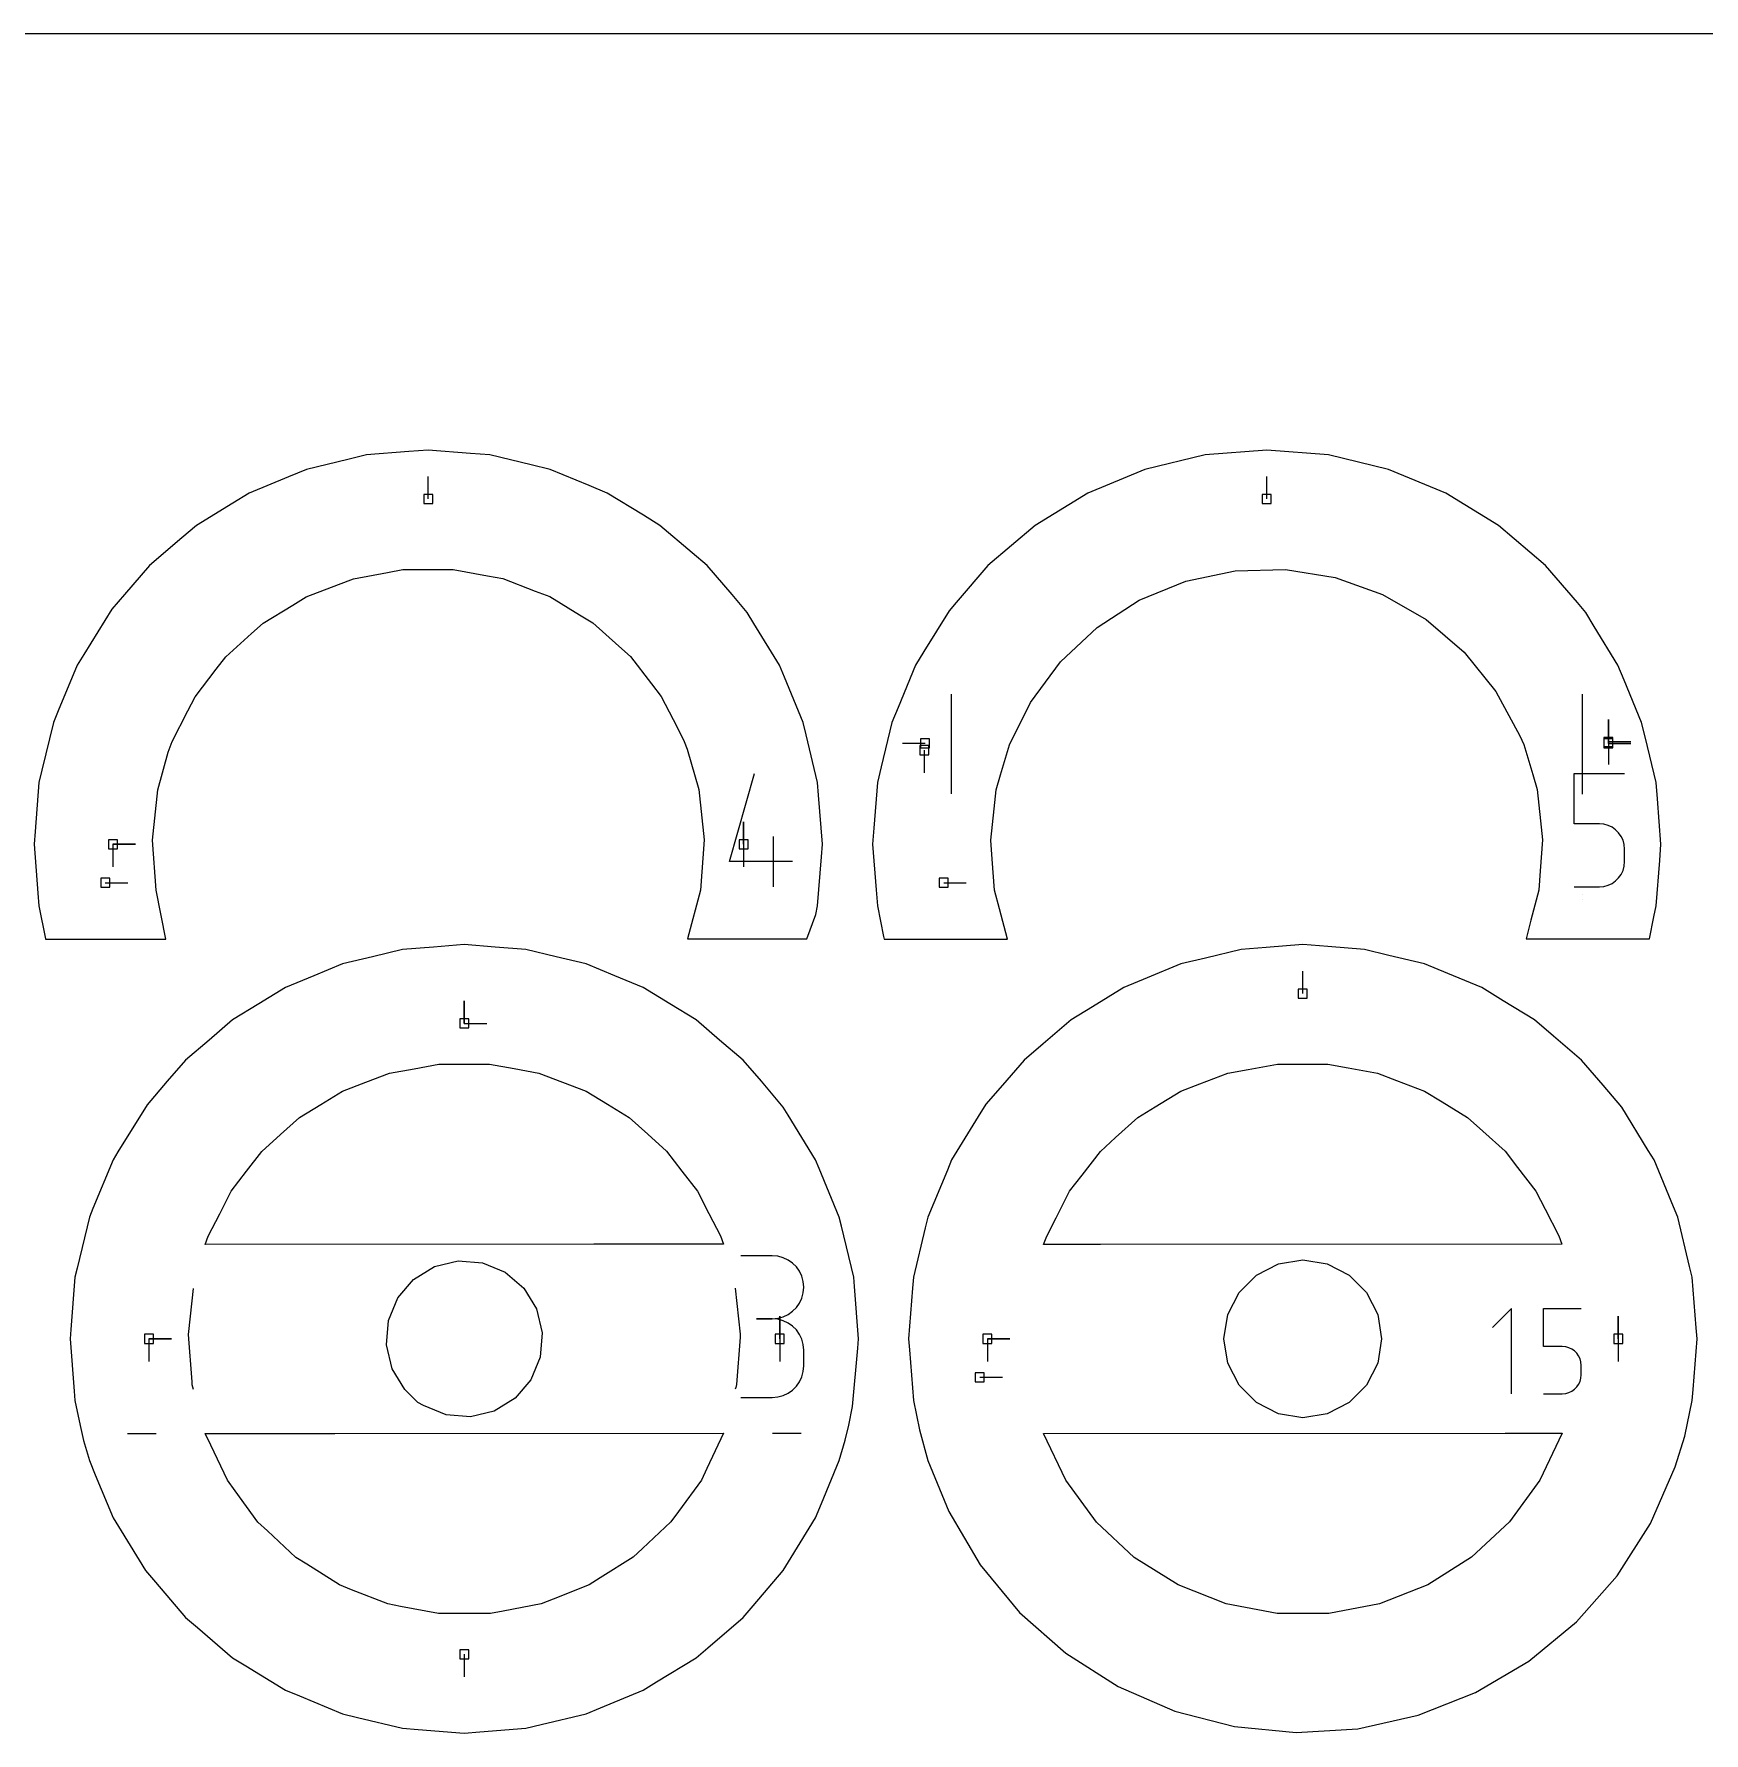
# Model space of a CAD drawing. Extents: x 0 to 800, y 0 to 1000.
# Drawn here: x 111.8 to 217.7, y 892.2 to 1000 of the extents above; entities that cross this region are included whole.
import ezdxf

# ---------------------------------------------------------------- set-up
doc = ezdxf.new("R2010")
doc.units = 0
doc.header["$MEASUREMENT"] = 0
for name, color, linetype in [('annotation', 7, 'Continuous'), ('boundary', 7, 'Continuous'), ('frame', 7, 'Continuous'), ('hole', 7, 'Continuous')]:
    doc.layers.add(name, color=color, linetype=linetype)

msp = doc.modelspace()

# ---------------------------------------------------------------- linework, layer by layer
at = {"layer": 'annotation', "color": 1}
for p, q in [((136.82205, 970.507884), (136.82205, 971.936634)), ((189.997051, 970.507884), (189.997051, 971.936634)), ((169.997056, 951.805924), (169.997053, 958.134902)), ((209.997034, 958.134936), (209.997035, 951.795944)), ((211.663926, 955.102419), (211.663926, 956.531169)), ((211.663926, 955.102419), (211.663926, 956.531169)), ((211.663926, 956.531169), (211.663926, 955.102419)), ((211.663926, 955.102419), (211.663926, 956.531169)), ((211.663926, 956.531169), (211.663926, 955.102419)), ((211.663926, 955.007169), (211.663926, 956.435919)), ((211.663926, 955.007169), (211.663926, 956.435919)), ((211.663926, 956.435919), (211.663926, 955.007169)), ((168.330176, 955.007169), (166.901426, 955.007169)), ((211.663926, 955.102419), (213.092676, 955.102419)), ((211.663926, 955.102419), (213.092676, 955.102419)), ((213.092676, 955.102419), (211.663926, 955.102419)), ((211.663926, 955.102419), (211.663926, 953.673669)), ((211.663926, 955.007169), (213.092676, 955.007169)), ((168.277551, 954.578544), (168.277551, 953.149794)), ((155.917911, 947.508637), (157.514659, 953.108545)), ((209.493001, 949.901953), (209.493001, 953.108545)), ((209.493001, 953.108545), (212.691013, 953.108545)), ((156.822051, 948.609157), (156.822051, 950.037907)), ((156.822051, 948.609157), (156.822051, 950.037907)), ((156.822051, 950.037907), (156.822051, 948.609157)), ((211.092007, 949.901953), (209.493001, 949.901953)), ((211.379116, 949.876288), (211.092007, 949.901953)), ((211.649471, 949.802271), (211.379116, 949.876288)), ((211.898526, 949.684363), (211.649471, 949.802271)), ((212.121736, 949.52703), (211.898526, 949.684363)), ((212.314554, 949.334735), (212.121736, 949.52703)), ((212.472437, 949.111941), (212.314554, 949.334735)), ((116.82205, 948.609157), (118.2508, 948.609157)), ((116.82205, 948.609157), (118.2508, 948.609157)), ((118.2508, 948.609157), (116.82205, 948.609157)), ((116.82205, 948.609157), (116.82205, 947.180407)), ((156.822051, 948.609157), (156.82205, 947.180407)), ((158.717639, 945.907825), (158.717639, 949.105837)), ((212.590838, 948.863112), (212.472437, 949.111941)), ((212.665212, 948.592712), (212.590838, 948.863112)), ((212.691013, 948.305205), (212.665212, 948.592712)), ((212.691013, 947.508637), (212.691013, 948.305205)), ((212.691013, 948.305205), (212.691013, 948.305205)), ((159.916103, 947.508637), (155.917911, 947.508637)), ((212.590786, 946.950216), (212.665197, 947.22099)), ((212.665197, 947.22099), (212.691013, 947.508637)), ((116.33779, 946.172413), (117.76654, 946.172413)), ((169.512791, 946.172413), (170.941541, 946.172413)), ((211.649289, 946.00802), (211.898325, 946.126468)), ((211.898325, 946.126468), (212.12155, 946.284442)), ((212.12155, 946.284442), (212.314406, 946.477412)), ((212.314406, 946.477412), (212.472337, 946.700847)), ((212.472337, 946.700847), (212.590786, 946.950216)), ((209.493001, 945.907825), (211.092007, 945.907825)), ((209.997035, 945.419647), (209.997035, 945.419646)), ((209.997035, 945.125817), (209.997035, 945.125817)), ((211.092007, 945.907825), (211.378998, 945.933628)), ((211.092007, 945.907825), (211.092007, 945.907825)), ((211.378998, 945.933628), (211.649289, 946.00802)), ((192.284086, 939.142674), (192.284086, 940.571424)), ((139.109086, 937.243946), (139.109086, 938.672696)), ((139.109086, 937.243946), (139.109086, 938.672696)), ((139.109086, 938.672696), (139.109086, 937.243946)), ((139.109086, 937.243946), (140.537836, 937.243946)), ((158.64116, 922.515282), (156.642403, 922.515282)), ((159.000642, 922.483015), (158.64116, 922.515282)), ((159.338901, 922.390029), (159.000642, 922.483015)), ((159.650313, 922.242041), (159.338901, 922.390029)), ((159.92925, 922.04477), (159.650313, 922.242041)), ((160.170088, 921.803937), (159.92925, 922.04477)), ((160.367199, 921.525258), (160.170088, 921.803937)), ((160.514959, 921.214455), (160.367199, 921.525258)), ((121.631585, 917.703756), (121.924511, 920.434935)), ((156.290306, 920.452959), (156.60677, 917.531364)), ((160.60774, 920.877245), (160.514959, 921.214455)), ((160.639918, 920.519347), (160.60774, 920.877245)), ((160.60774, 920.159769), (160.639918, 920.519347)), ((160.639918, 920.519347), (160.639918, 920.519347)), ((159.92925, 918.988774), (160.170088, 919.23008)), ((160.170088, 919.23008), (160.367199, 919.509463)), ((160.367199, 919.509463), (160.514959, 919.82125)), ((160.514959, 919.82125), (160.60774, 920.159769)), ((205.517262, 919.162888), (204.316652, 917.96194)), ((205.517262, 913.762348), (205.517262, 919.162888)), ((207.542295, 916.757944), (207.542295, 919.162888)), ((207.542295, 919.162888), (209.940804, 919.162888)), ((158.64116, 918.517767), (157.64037, 918.517767)), ((157.64037, 918.517767), (158.64116, 918.517767)), ((158.64116, 918.517767), (159.000642, 918.550041)), ((159.000642, 918.4855), (158.64116, 918.517767)), ((158.64116, 918.517767), (158.64116, 918.517767)), ((159.000642, 918.550041), (159.338901, 918.643082)), ((159.338901, 918.392514), (159.000642, 918.4855)), ((159.109086, 917.243946), (159.109086, 918.672696)), ((159.109086, 917.243946), (159.109086, 918.672696)), ((159.109086, 918.672696), (159.109086, 917.243946)), ((159.338901, 918.643082), (159.650313, 918.791217)), ((159.650313, 918.244526), (159.338901, 918.392514)), ((159.650313, 918.791217), (159.92925, 918.988774)), ((159.92925, 918.047255), (159.650313, 918.244526)), ((212.284086, 917.243946), (212.284086, 918.672696)), ((212.284086, 917.243946), (212.284086, 918.672696)), ((212.284086, 918.672696), (212.284086, 917.243946)), ((119.109086, 917.243946), (120.537836, 917.243946)), ((119.109086, 917.243946), (120.537836, 917.243946)), ((120.537836, 917.243946), (119.109086, 917.243946)), ((119.109086, 917.243946), (119.109086, 915.815196)), ((121.611165, 917.513053), (121.631585, 917.703756)), ((121.839567, 914.516685), (121.611165, 917.513053)), ((156.592347, 917.340139), (156.367048, 914.343602)), ((156.60677, 917.531364), (156.592347, 917.340139)), ((159.109086, 917.243946), (159.109086, 915.815196)), ((160.170088, 917.806422), (159.92925, 918.047255)), ((160.367199, 917.527743), (160.170088, 917.806422)), ((160.514959, 917.21694), (160.367199, 917.527743)), ((160.60774, 916.87973), (160.514959, 917.21694)), ((172.284086, 917.243946), (173.712836, 917.243946)), ((172.284086, 917.243946), (173.712836, 917.243946)), ((173.712836, 917.243946), (172.284086, 917.243946)), ((172.284086, 917.243946), (172.284086, 915.815196)), ((212.284086, 917.243946), (212.284086, 915.815196)), ((160.639918, 916.521832), (160.60774, 916.87973)), ((160.639918, 915.521042), (160.639918, 916.521832)), ((160.639918, 916.521832), (160.639918, 916.521832)), ((208.741549, 916.757944), (207.542295, 916.757944)), ((208.956881, 916.738696), (208.741549, 916.757944)), ((209.159647, 916.683183), (208.956881, 916.738696)), ((209.346439, 916.594752), (209.159647, 916.683183)), ((209.513846, 916.476752), (209.346439, 916.594752)), ((209.65846, 916.332531), (209.513846, 916.476752)), ((209.776872, 916.165435), (209.65846, 916.332531)), ((209.865672, 915.978814), (209.776872, 916.165435)), ((209.921453, 915.776014), (209.865672, 915.978814)), ((160.514959, 914.825706), (160.60774, 915.162995)), ((160.60774, 915.162995), (160.639918, 915.521042)), ((209.921442, 914.747222), (209.940804, 914.962957)), ((209.940804, 915.560383), (209.921453, 915.776014)), ((209.940804, 914.962957), (209.940804, 915.560383)), ((209.940804, 915.560383), (209.940804, 915.560383)), ((121.854131, 914.32548), (121.839567, 914.516685)), ((121.931119, 914.034938), (121.854131, 914.32548)), ((156.318093, 914.158143), (156.290343, 914.052958)), ((156.367048, 914.343602), (156.318093, 914.158143)), ((159.338901, 913.650295), (159.650313, 913.798222)), ((159.650313, 913.798222), (159.92925, 913.995432)), ((159.92925, 913.995432), (160.170088, 914.236219)), ((160.170088, 914.236219), (160.367199, 914.514879)), ((160.367199, 914.514879), (160.514959, 914.825706)), ((171.799826, 914.807202), (173.228576, 914.807202)), ((208.741549, 913.762348), (208.956792, 913.781701)), ((208.956792, 913.781701), (209.159511, 913.837494)), ((209.159511, 913.837494), (209.346288, 913.92633)), ((209.346288, 913.92633), (209.513706, 914.044811)), ((209.513706, 914.044811), (209.658348, 914.189538)), ((209.658348, 914.189538), (209.776796, 914.357115)), ((209.776796, 914.357115), (209.865633, 914.544142)), ((209.865633, 914.544142), (209.921442, 914.747222)), ((156.642403, 913.525107), (158.64116, 913.525107)), ((158.64116, 913.525107), (159.000642, 913.557354)), ((158.64116, 913.525107), (158.64116, 913.525107)), ((159.000642, 913.557354), (159.338901, 913.650295)), ((207.542295, 913.762348), (208.741549, 913.762348)), ((208.741549, 913.762348), (208.741549, 913.762348)), ((117.754701, 911.232776), (119.572496, 911.233733)), ((158.651953, 911.2542), (160.469323, 911.255158)), ((139.109086, 897.243946), (139.109086, 895.815196))]:
    msp.add_line(p, q, dxfattribs=at)
at = {"layer": 'boundary', "color": 5}
for p, q in [((132.911189, 973.301368), (131.715959, 973.014418)), ((135.596647, 973.512716), (132.911189, 973.301368)), ((136.82205, 973.609157), (135.596647, 973.512716)), ((139.507509, 973.397808), (136.82205, 973.609157)), ((140.732912, 973.301368), (139.507509, 973.397808)), ((143.352245, 972.672521), (140.732912, 973.301368)), ((186.086189, 973.301368), (182.271627, 972.385572)), ((189.997051, 973.609157), (186.086189, 973.301368)), ((193.907912, 973.301368), (189.997051, 973.609157)), ((197.722475, 972.385572), (193.907912, 973.301368)), ((129.096626, 972.385572), (127.961, 971.91518)), ((131.715959, 973.014418), (129.096626, 972.385572)), ((144.547474, 972.385572), (143.352245, 972.672521)), ((147.036187, 971.354713), (144.547474, 972.385572)), ((182.271627, 972.385572), (178.647288, 970.884322)), ((201.346814, 970.884322), (197.722475, 972.385572)), ((125.472287, 970.884322), (124.424229, 970.24207)), ((127.961, 971.91518), (125.472287, 970.884322)), ((148.171813, 970.884322), (147.036187, 971.354713)), ((150.468622, 969.476835), (148.171813, 970.884322)), ((178.647288, 970.884322), (175.30242, 968.834583)), ((204.691681, 968.834583), (201.346814, 970.884322)), ((124.424229, 970.24207), (122.12742, 968.834583)), ((122.12742, 968.834583), (121.192734, 968.036287)), ((151.516681, 968.834583), (150.468622, 969.476835)), ((153.565035, 967.085125), (151.516681, 968.834583)), ((175.30242, 968.834583), (172.319381, 966.286828)), ((207.674721, 966.286828), (204.691681, 968.834583)), ((121.192734, 968.036287), (119.144381, 966.286828)), ((154.49972, 966.286828), (153.565035, 967.085125)), ((119.144381, 966.286828), (117.549714, 964.448161)), ((132.071365, 965.451988), (134.229662, 965.852438)), ((134.229662, 965.852438), (135.214515, 966.035167)), ((135.214515, 966.035167), (137.409646, 966.036318)), ((137.409646, 966.036318), (138.411308, 966.036843)), ((138.411308, 966.036843), (140.570023, 965.63866)), ((140.570023, 965.63866), (141.555068, 965.456964)), ((156.094387, 964.448161), (154.49972, 966.286828)), ((172.319381, 966.286828), (170.291213, 963.948329)), ((184.868314, 965.306927), (187.991383, 965.961298)), ((187.991383, 965.961298), (191.181381, 966.036631)), ((191.181381, 966.036631), (194.331859, 965.530415)), ((194.331859, 965.530415), (197.337684, 964.459538)), ((209.702889, 963.948329), (207.674721, 966.286828)), ((117.549714, 964.448161), (116.751418, 963.513475)), ((129.086745, 964.306771), (131.136184, 965.093153)), ((131.136184, 965.093153), (132.071365, 965.451988)), ((141.555068, 965.456964), (143.605331, 964.672729)), ((143.605331, 964.672729), (144.540888, 964.314874)), ((157.047475, 963.303787), (156.094387, 964.448161)), ((181.916389, 964.095359), (184.868314, 965.306927)), ((197.337684, 964.459538), (200.098555, 962.859739)), ((116.751418, 963.513475), (114.969133, 960.647961)), ((126.360249, 962.637728), (128.232443, 963.783804)), ((128.232443, 963.783804), (129.086745, 964.306771)), ((144.540888, 964.314874), (146.414283, 963.17076)), ((169.855999, 963.418083), (168.258919, 960.835274)), ((170.291213, 963.948329), (169.855999, 963.418083)), ((179.234114, 962.367018), (181.916389, 964.095359)), ((210.222476, 963.303787), (209.702889, 963.948329)), ((125.615335, 961.968078), (126.360249, 962.637728)), ((146.414283, 963.17076), (147.269133, 962.648689)), ((147.269133, 962.648689), (148.903143, 961.182876)), ((157.469721, 962.614744), (157.047475, 963.303787)), ((159.097214, 959.958918), (157.469721, 962.614744)), ((176.910997, 960.179577), (179.234114, 962.367018)), ((200.098555, 962.859739), (202.52234, 960.784403)), ((210.759507, 962.427432), (210.222476, 963.303787)), ((212.272214, 959.958918), (210.759507, 962.427432)), ((123.982863, 960.500549), (125.615335, 961.968078)), ((114.969133, 960.647961), (114.546887, 959.958918)), ((123.372193, 959.706567), (123.982863, 960.500549)), ((148.903143, 961.182876), (149.64876, 960.51401)), ((149.64876, 960.51401), (150.988861, 958.77541)), ((168.258919, 960.835274), (167.721887, 959.958918)), ((175.024556, 957.60604), (176.910997, 960.179577)), ((202.52234, 960.784403), (204.528161, 958.30278)), ((114.546887, 959.958918), (113.354896, 957.081196)), ((122.033915, 957.966565), (123.372193, 959.706567)), ((159.406471, 959.212305), (159.097214, 959.958918)), ((160.598462, 956.334583), (159.406471, 959.212305)), ((167.721887, 959.958918), (166.613966, 957.284159)), ((212.665541, 959.009342), (212.272214, 959.958918)), ((121.577867, 957.074741), (122.033915, 957.966565)), ((150.988861, 958.77541), (151.600363, 957.982068)), ((151.600363, 957.982068), (152.601837, 956.028697)), ((204.528161, 958.30278), (206.049082, 955.497683)), ((213.773463, 956.334583), (212.665541, 959.009342)), ((113.354896, 957.081196), (113.045639, 956.334583)), ((120.578444, 955.120321), (121.577867, 957.074741)), ((166.613966, 957.284159), (166.220639, 956.334583)), ((173.677892, 954.922802), (175.024556, 957.60604)), ((113.045639, 956.334583), (112.318495, 953.30582)), ((152.601837, 956.028697), (153.05882, 955.137353)), ((160.787116, 955.548783), (160.598462, 956.334583)), ((166.220639, 956.334583), (165.54478, 953.519436)), ((214.013402, 955.335168), (213.773463, 956.334583)), ((120.336748, 954.447912), (120.578444, 955.120321)), ((153.05882, 955.137353), (153.246223, 954.648953)), ((161.51426, 952.52002), (160.787116, 955.548783)), ((173.111569, 953.02342), (173.677892, 954.922802)), ((206.049082, 955.497683), (206.309579, 954.939914)), ((206.309579, 954.939914), (206.877893, 953.041129)), ((214.68926, 952.52002), (214.013402, 955.335168)), ((119.665019, 952.0568), (120.336748, 954.447912)), ((153.246223, 954.648953), (153.975456, 952.074794)), ((112.318495, 953.30582), (112.129841, 952.52002)), ((165.54478, 953.519436), (165.304841, 952.52002)), ((172.840019, 952.0568), (173.111569, 953.02342)), ((206.877893, 953.041129), (207.150457, 952.074794)), ((112.129841, 952.52002), (111.885455, 949.414795)), ((119.324121, 948.878239), (119.665019, 952.0568)), ((153.975456, 952.074794), (154.319688, 948.896591)), ((161.577665, 951.714382), (161.51426, 952.52002)), ((161.822051, 948.609157), (161.577665, 951.714382)), ((165.304841, 952.52002), (165.077692, 949.633803)), ((172.710478, 950.848946), (172.840019, 952.0568)), ((207.150457, 952.074794), (207.36388, 950.104309)), ((214.769901, 951.495374), (214.68926, 952.52002)), ((214.997051, 948.609157), (214.769901, 951.495374)), ((172.499121, 948.878239), (172.710478, 950.848946)), ((111.885455, 949.414795), (111.82205, 948.609157)), ((165.077692, 949.633803), (164.997051, 948.609157)), ((207.36388, 950.104309), (207.494688, 948.896591)), ((111.82205, 948.609157), (112.066436, 945.503931)), ((119.567123, 945.690693), (119.324121, 948.878239)), ((154.319688, 948.896591), (154.08003, 945.708795)), ((161.758646, 947.803519), (161.822051, 948.609157)), ((164.997051, 948.609157), (165.2242, 945.72294)), ((172.591462, 947.666971), (172.499121, 948.878239)), ((207.494688, 948.896591), (207.3461, 946.920158)), ((214.91641, 947.584511), (214.997051, 948.609157)), ((161.51426, 944.698293), (161.758646, 947.803519)), ((172.742123, 945.690693), (172.591462, 947.666971)), ((214.68926, 944.698293), (214.91641, 947.584511)), ((207.3461, 946.920158), (207.25503, 945.708795)), ((112.066436, 945.503931), (112.129841, 944.698293)), ((120.172085, 942.600425), (119.567123, 945.690693)), ((154.08003, 945.708795), (153.264477, 942.617781)), ((165.2242, 945.72294), (165.304841, 944.698293)), ((173.053265, 944.516433), (172.742123, 945.690693)), ((207.25503, 945.708795), (206.749388, 943.792367)), ((112.129841, 944.698293), (112.552684, 942.612195)), ((160.838169, 942.621748), (161.406176, 944.163617)), ((161.406176, 944.163617), (161.51426, 944.698293)), ((165.304841, 944.698293), (165.697862, 942.759325)), ((173.560916, 942.600538), (173.053265, 944.516433)), ((214.269515, 942.621882), (214.551794, 944.018269)), ((214.551794, 944.018269), (214.68926, 944.698293)), ((206.749388, 943.792367), (206.439478, 942.617781)), ((112.552684, 942.612195), (112.555879, 942.596431)), ((112.555879, 942.596431), (120.172085, 942.600425)), ((135.198224, 941.936157), (133.290943, 941.478259)), ((137.153655, 942.090052), (135.198224, 941.936157)), ((139.109086, 942.243946), (137.153655, 942.090052)), ((141.064517, 942.090052), (139.109086, 942.243946)), ((143.019948, 941.936157), (141.064517, 942.090052)), ((144.927229, 941.478259), (143.019948, 941.936157)), ((153.264477, 942.617781), (160.838169, 942.621748)), ((165.697862, 942.759325), (165.73088, 942.596431)), ((165.73088, 942.596431), (168.375905, 942.597817)), ((168.375905, 942.597817), (171.351321, 942.599377)), ((171.351321, 942.599377), (173.560916, 942.600538)), ((188.373225, 941.936157), (186.109917, 941.392785)), ((189.963642, 942.061325), (188.373225, 941.936157)), ((192.284086, 942.243946), (189.963642, 942.061325)), ((193.874503, 942.118779), (192.284086, 942.243946)), ((196.194948, 941.936157), (193.874503, 942.118779)), ((197.746203, 941.563733), (196.194948, 941.936157)), ((206.439478, 942.617781), (208.645172, 942.618938)), ((208.645172, 942.618938), (211.620588, 942.620496)), ((211.620588, 942.620496), (213.73973, 942.621605)), ((213.73973, 942.621605), (214.269515, 942.621882)), ((131.383662, 941.020361), (129.571492, 940.269736)), ((133.290943, 941.478259), (131.383662, 941.020361)), ((146.83451, 941.020361), (144.927229, 941.478259)), ((148.646679, 940.269736), (146.83451, 941.020361)), ((184.558662, 941.020361), (182.408221, 940.129619)), ((186.109917, 941.392785), (184.558662, 941.020361)), ((200.00951, 941.020361), (197.746203, 941.563733)), ((201.483408, 940.409853), (200.00951, 941.020361)), ((129.571492, 940.269736), (127.759323, 939.519111)), ((150.458849, 939.519111), (148.646679, 940.269736)), ((182.408221, 940.129619), (180.934323, 939.519111)), ((203.633849, 939.519111), (201.483408, 940.409853)), ((127.759323, 939.519111), (126.086889, 938.494242)), ((152.131283, 938.494242), (150.458849, 939.519111)), ((180.934323, 939.519111), (178.949702, 938.302933)), ((204.994095, 938.685551), (203.633849, 939.519111)), ((206.978717, 937.469373), (204.994095, 938.685551)), ((126.086889, 938.494242), (124.414455, 937.469373)), ((153.803717, 937.469373), (152.131283, 938.494242)), ((178.949702, 938.302933), (177.589456, 937.469373)), ((124.414455, 937.469373), (122.922936, 936.195495)), ((155.295236, 936.195495), (153.803717, 937.469373)), ((177.589456, 937.469373), (175.819519, 935.957704)), ((208.191819, 936.433286), (206.978717, 937.469373)), ((209.961756, 934.921617), (208.191819, 936.433286)), ((122.922936, 936.195495), (121.431416, 934.921617)), ((156.786756, 934.921617), (155.295236, 936.195495)), ((175.819519, 935.957704), (174.606416, 934.921617)), ((121.431416, 934.921617), (120.270251, 933.582782)), ((157.947921, 933.582782), (156.786756, 934.921617)), ((174.606416, 934.921617), (173.228501, 933.332866)), ((211.339672, 933.332866), (209.961756, 934.921617)), ((120.270251, 933.582782), (118.996374, 932.091262)), ((159.334511, 931.938577), (157.947921, 933.582782)), ((173.228501, 933.332866), (172.192414, 932.119763)), ((212.509511, 931.938577), (211.339672, 933.332866)), ((118.996374, 932.091262), (117.141383, 929.095438)), ((172.192414, 932.119763), (171.693808, 931.34319)), ((159.641972, 931.436846), (159.334511, 931.938577)), ((161.384249, 928.593708), (159.641972, 931.436846)), ((171.693808, 931.34319), (170.008923, 928.593708)), ((214.194396, 929.189094), (212.509511, 931.938577)), ((117.141383, 929.095438), (116.833922, 928.593708)), ((214.55925, 928.593708), (214.194396, 929.189094)), ((116.833922, 928.593708), (115.557861, 925.513023)), ((161.609437, 928.050057), (161.384249, 928.593708)), ((162.885498, 924.969372), (161.609437, 928.050057)), ((169.741701, 927.948576), (168.507674, 924.969372)), ((170.008923, 928.593708), (169.741701, 927.948576)), ((215.793276, 925.614504), (214.55925, 928.593708)), ((115.332674, 924.969372), (114.554246, 921.726994)), ((115.557861, 925.513023), (115.332674, 924.969372)), ((163.022867, 924.397188), (162.885498, 924.969372)), ((168.507674, 924.969372), (168.344663, 924.29038)), ((216.060498, 924.969372), (215.793276, 925.614504)), ((216.813284, 921.833802), (216.060498, 924.969372)), ((163.801295, 921.15481), (163.022867, 924.397188)), ((168.344663, 924.29038), (167.591877, 921.15481)), ((114.554246, 921.726994), (114.416876, 921.15481)), ((216.976296, 921.15481), (216.813284, 921.833802)), ((114.416876, 921.15481), (114.155254, 917.830576)), ((163.847464, 920.56818), (163.801295, 921.15481)), ((164.109086, 917.243946), (163.847464, 920.56818)), ((167.53709, 920.458676), (167.284086, 917.243946)), ((167.591877, 921.15481), (167.53709, 920.458676)), ((217.2293, 917.94008), (216.976296, 921.15481)), ((114.155254, 917.830576), (114.109086, 917.243946)), ((114.109086, 917.243946), (114.370708, 913.919712)), ((164.062917, 916.657317), (164.109086, 917.243946)), ((167.284086, 917.243946), (167.338873, 916.547812)), ((217.031083, 914.029216), (217.284086, 917.243946)), ((217.284086, 917.243946), (217.2293, 917.94008)), ((163.722593, 912.943756), (164.062917, 916.657317)), ((167.338873, 916.547812), (167.591877, 913.333083)), ((114.370708, 913.919712), (114.416876, 913.333083)), ((216.976296, 913.333083), (217.031083, 914.029216)), ((114.416876, 913.333083), (114.736405, 911.756686)), ((163.486487, 911.775775), (163.722593, 912.943756)), ((167.591877, 913.333083), (167.971051, 911.462425)), ((216.501985, 911.065475), (216.976296, 913.333083)), ((114.736405, 911.756686), (114.965355, 910.803046)), ((163.257537, 910.822134), (163.486487, 911.775775)), ((114.965355, 910.803046), (115.332674, 909.518522)), ((162.885498, 909.518522), (163.257537, 910.822134)), ((167.971051, 911.462425), (168.507675, 909.518522)), ((215.895361, 909.119845), (216.501985, 911.065475)), ((115.332674, 909.518522), (115.707987, 908.612437)), ((161.759562, 906.80027), (162.885498, 909.518522)), ((168.507675, 909.518522), (169.843785, 906.292862)), ((115.707987, 908.612437), (116.833922, 905.894185)), ((214.333779, 905.526249), (215.895361, 909.119845)), ((161.384249, 905.894185), (161.759562, 906.80027)), ((169.843785, 906.292862), (171.83319, 902.917251)), ((116.833922, 905.894185), (117.346358, 905.057967)), ((159.846946, 903.385534), (161.384249, 905.894185)), ((212.229258, 902.221181), (214.333779, 905.526249)), ((117.346358, 905.057967), (118.883661, 902.549316)), ((159.334511, 902.549316), (159.846946, 903.385534)), ((118.883661, 902.549316), (119.5206, 901.803555)), ((157.423695, 900.312036), (159.334511, 902.549316)), ((171.83319, 902.917251), (174.326164, 899.894409)), ((209.633622, 899.286022), (212.229258, 902.221181)), ((119.5206, 901.803555), (121.431416, 899.566275)), ((156.786756, 899.566275), (157.423695, 900.312036)), ((174.326164, 899.894409), (177.261322, 897.298775)), ((121.431416, 899.566275), (122.177177, 898.929336)), ((122.177177, 898.929336), (124.414455, 897.018523)), ((154.549477, 897.655461), (156.786756, 899.566275)), ((206.610782, 896.793052), (209.633622, 899.286022)), ((153.803717, 897.018523), (154.549477, 897.655461)), ((124.414455, 897.018523), (125.250673, 896.506088)), ((151.295066, 895.481219), (153.803717, 897.018523)), ((177.261322, 897.298775), (180.566388, 895.194255)), ((203.235172, 894.803647), (206.610782, 896.793052)), ((125.250673, 896.506088), (127.759323, 894.968784)), ((150.458849, 894.968784), (151.295066, 895.481219)), ((127.759323, 894.968784), (128.665408, 894.593471)), ((128.665408, 894.593471), (131.383662, 893.467534)), ((147.740595, 893.842847), (150.458849, 894.968784)), ((180.566388, 895.194255), (184.159985, 893.632672)), ((199.589909, 893.366797), (203.235172, 894.803647)), ((131.383662, 893.467534), (132.337303, 893.238585)), ((143.973589, 892.780687), (146.83451, 893.467534)), ((146.83451, 893.467534), (147.740595, 893.842847)), ((184.159985, 893.632672), (187.953623, 892.652476)), ((195.764753, 892.517881), (199.589909, 893.366797)), ((132.337303, 893.238585), (135.198224, 892.551738)), ((135.198224, 892.551738), (136.175941, 892.47479)), ((136.175941, 892.47479), (139.109086, 892.243946)), ((139.109086, 892.243946), (140.086802, 892.320894)), ((140.086802, 892.320894), (143.019948, 892.551738)), ((143.019948, 892.551738), (143.973589, 892.780687)), ((187.953623, 892.652476), (191.853892, 892.277803)), ((191.853892, 892.277803), (195.764753, 892.517881))]:
    msp.add_line(p, q, dxfattribs=at)
at = {"layer": 'frame', "color": 5}
msp.add_line((800, 1000), (0, 1000), dxfattribs=at)
at = {"layer": 'hole', "color": 5}
for p, q in [((137.1078, 970.793634), (136.5363, 970.793634)), ((136.5363, 970.793634), (136.5363, 970.222134)), ((136.5363, 970.222134), (137.1078, 970.222134)), ((137.1078, 970.222134), (137.1078, 970.793634)), ((190.282801, 970.793634), (189.711301, 970.793634)), ((189.711301, 970.793634), (189.711301, 970.222134)), ((189.711301, 970.222134), (190.282801, 970.222134)), ((190.282801, 970.222134), (190.282801, 970.793634)), ((168.563301, 954.864294), (167.991801, 954.864294)), ((167.991801, 954.864294), (167.991801, 954.292794)), ((168.615926, 955.292919), (168.044426, 955.292919)), ((168.044426, 955.292919), (168.044426, 954.721419)), ((168.044426, 954.721419), (168.615926, 954.721419)), ((168.563301, 954.292794), (168.563301, 954.864294)), ((168.615926, 954.721419), (168.615926, 955.292919)), ((211.949676, 955.388169), (211.378176, 955.388169)), ((211.378176, 955.388169), (211.378176, 954.816669)), ((211.949676, 955.292919), (211.378176, 955.292919)), ((211.378176, 955.292919), (211.378176, 954.721419)), ((211.378176, 954.816669), (211.949676, 954.816669)), ((211.378176, 954.721419), (211.949676, 954.721419)), ((211.949676, 954.816669), (211.949676, 955.388169)), ((211.949676, 954.721419), (211.949676, 955.292919)), ((167.991801, 954.292794), (168.563301, 954.292794)), ((117.1078, 948.894907), (116.5363, 948.894907)), ((116.5363, 948.894907), (116.5363, 948.323407)), ((116.5363, 948.323407), (117.1078, 948.323407)), ((117.1078, 948.323407), (117.1078, 948.894907)), ((157.107801, 948.894907), (156.536301, 948.894907)), ((156.536301, 948.894907), (156.536301, 948.323407)), ((156.536301, 948.323407), (157.107801, 948.323407)), ((157.107801, 948.323407), (157.107801, 948.894907)), ((116.62354, 946.458163), (116.05204, 946.458163)), ((116.05204, 946.458163), (116.05204, 945.886663)), ((116.62354, 945.886663), (116.62354, 946.458163)), ((169.798541, 946.458163), (169.227041, 946.458163)), ((169.227041, 946.458163), (169.227041, 945.886663)), ((169.798541, 945.886663), (169.798541, 946.458163)), ((116.05204, 945.886663), (116.62354, 945.886663)), ((169.227041, 945.886663), (169.798541, 945.886663)), ((192.569836, 939.428424), (191.998336, 939.428424)), ((191.998336, 939.428424), (191.998336, 938.856924)), ((191.998336, 938.856924), (192.569836, 938.856924)), ((192.569836, 938.856924), (192.569836, 939.428424)), ((139.394836, 937.529696), (138.823336, 937.529696)), ((138.823336, 937.529696), (138.823336, 936.958196)), ((139.394836, 936.958196), (139.394836, 937.529696)), ((138.823336, 936.958196), (139.394836, 936.958196)), ((134.358401, 934.086777), (135.929976, 934.378367)), ((135.929976, 934.378367), (137.501551, 934.669957)), ((137.501551, 934.669957), (139.099947, 934.670795)), ((139.099947, 934.670795), (140.698344, 934.671633)), ((140.698344, 934.671633), (142.270224, 934.381693)), ((142.270224, 934.381693), (143.842104, 934.091753)), ((187.533401, 934.086777), (188.811615, 934.323937)), ((188.811615, 934.323937), (190.676551, 934.669957)), ((190.676551, 934.669957), (191.97658, 934.670638)), ((191.97658, 934.670638), (193.873344, 934.671633)), ((193.873344, 934.671633), (195.151806, 934.435815)), ((195.151806, 934.435815), (197.017104, 934.091753)), ((131.37378, 932.94156), (132.866091, 933.514169)), ((132.866091, 933.514169), (134.358401, 934.086777)), ((143.842104, 934.091753), (145.335013, 933.520708)), ((145.335013, 933.520708), (146.827923, 932.949663)), ((184.548781, 932.94156), (185.762526, 933.407282)), ((185.762526, 933.407282), (187.533401, 934.086777)), ((197.017104, 934.091753), (198.231337, 933.627303)), ((198.231337, 933.627303), (200.002924, 932.949663)), ((128.647284, 931.272517), (130.010532, 932.107039)), ((130.010532, 932.107039), (131.37378, 932.94156)), ((146.827923, 932.949663), (148.192046, 932.116571)), ((148.192046, 932.116571), (149.556168, 931.283478)), ((182.93106, 931.951261), (184.548781, 932.94156)), ((200.002924, 932.949663), (201.11241, 932.272081)), ((201.11241, 932.272081), (202.731168, 931.283478)), ((127.458592, 930.203928), (128.647284, 931.272517)), ((149.556168, 931.283478), (150.745982, 930.216139)), ((180.411702, 930.004457), (181.822285, 931.272517)), ((181.822285, 931.272517), (182.93106, 931.951261)), ((202.731168, 931.283478), (203.698883, 930.415376)), ((126.269899, 929.135338), (127.458592, 930.203928)), ((150.745982, 930.216139), (151.935795, 929.1488)), ((179.444899, 929.135338), (180.411702, 930.004457)), ((203.698883, 930.415376), (205.110795, 929.148799)), ((125.295424, 927.868346), (126.269899, 929.135338)), ((151.935795, 929.1488), (152.911597, 927.882828)), ((178.288523, 927.631841), (179.444899, 929.135338)), ((205.110795, 929.148799), (205.904448, 928.119143)), ((124.32095, 926.601354), (125.295424, 927.868346)), ((152.911597, 927.882828), (153.887399, 926.616857)), ((205.904448, 928.119143), (207.062399, 926.616857)), ((177.495951, 926.601354), (178.288523, 927.631841)), ((123.593215, 925.178232), (124.32095, 926.601354)), ((153.887399, 926.616857), (154.616627, 925.194499)), ((176.632371, 924.912582), (177.495951, 926.601354)), ((207.062399, 926.616857), (207.655505, 925.460006)), ((122.86548, 923.75511), (123.593215, 925.178232)), ((154.616627, 925.194499), (155.345855, 923.772142)), ((176.04048, 923.75511), (176.632371, 924.912582)), ((207.655505, 925.460006), (208.520856, 923.772142)), ((122.666659, 923.235325), (122.86548, 923.75511)), ((155.345855, 923.772142), (155.545221, 923.252568)), ((175.841659, 923.235325), (176.04048, 923.75511)), ((208.520856, 923.772142), (208.720221, 923.252568)), ((147.325574, 923.248257), (122.666659, 923.235325)), ((155.545221, 923.252568), (147.325574, 923.248257)), ((179.4583, 923.237221), (175.841659, 923.235325)), ((208.720221, 923.252568), (179.4583, 923.237221)), ((135.89362, 921.012494), (137.21554, 921.821682)), ((137.21554, 921.821682), (138.722814, 922.182768)), ((138.722814, 922.182768), (140.267899, 922.060411)), ((140.267899, 922.060411), (141.699552, 921.466583)), ((141.699552, 921.466583), (142.877631, 920.459415)), ((189.34516, 921.289033), (190.739001, 921.999231)), ((190.739001, 921.999231), (192.284086, 922.243948)), ((192.284086, 922.243948), (193.829171, 921.999231)), ((193.829171, 921.999231), (195.223013, 921.289033)), ((134.886451, 919.834414), (135.89362, 921.012494)), ((142.877631, 920.459415), (143.686819, 919.137494)), ((188.239001, 920.182875), (189.34516, 921.289033)), ((195.223013, 921.289033), (196.329171, 920.182875)), ((134.292624, 918.402761), (134.886451, 919.834414)), ((187.528804, 918.789033), (188.239001, 920.182875)), ((196.329171, 920.182875), (197.039369, 918.789033)), ((134.170265, 916.857675), (134.292624, 918.402761)), ((143.686819, 919.137494), (144.047906, 917.630218)), ((187.284086, 917.243946), (187.528804, 918.789033)), ((197.039369, 918.789033), (197.284086, 917.243946)), ((119.394836, 917.529696), (118.823336, 917.529696)), ((118.823336, 917.529696), (118.823336, 916.958196)), ((119.394836, 916.958196), (119.394836, 917.529696)), ((144.047906, 917.630218), (143.925548, 916.085134)), ((159.394836, 917.529696), (158.823336, 917.529696)), ((158.823336, 917.529696), (158.823336, 916.958196)), ((159.394836, 916.958196), (159.394836, 917.529696)), ((172.569836, 917.529696), (171.998336, 917.529696)), ((171.998336, 917.529696), (171.998336, 916.958196)), ((172.569836, 916.958196), (172.569836, 917.529696)), ((187.528804, 915.698863), (187.284086, 917.243946)), ((197.284086, 917.243946), (197.039369, 915.698863)), ((212.569836, 917.529696), (211.998336, 917.529696)), ((211.998336, 917.529696), (211.998336, 916.958196)), ((212.569836, 916.958196), (212.569836, 917.529696)), ((118.823336, 916.958196), (119.394836, 916.958196)), ((134.531353, 915.350402), (134.170265, 916.857675)), ((143.925548, 916.085134), (143.33172, 914.653481)), ((158.823336, 916.958196), (159.394836, 916.958196)), ((171.998336, 916.958196), (172.569836, 916.958196)), ((211.998336, 916.958196), (212.569836, 916.958196)), ((135.340541, 914.028479), (134.531353, 915.350402)), ((172.085576, 915.092952), (171.514076, 915.092952)), ((171.514076, 915.092952), (171.514076, 914.521452)), ((172.085576, 914.521452), (172.085576, 915.092952)), ((188.239001, 914.30502), (187.528804, 915.698863)), ((197.039369, 915.698863), (196.329171, 914.30502)), ((136.17016, 913.198859), (135.340541, 914.028479)), ((143.33172, 914.653481), (142.324552, 913.475399)), ((171.514076, 914.521452), (172.085576, 914.521452)), ((189.34516, 913.198859), (188.239001, 914.30502)), ((196.329171, 914.30502), (195.223012, 913.198859)), ((136.51862, 913.02131), (136.17016, 913.198859)), ((137.950273, 912.427484), (136.51862, 913.02131)), ((142.324552, 913.475399), (141.002631, 912.666213)), ((190.739001, 912.488664), (189.34516, 913.198859)), ((195.223012, 913.198859), (193.829171, 912.488664)), ((139.495357, 912.305125), (137.950273, 912.427484)), ((141.002631, 912.666213), (139.495357, 912.305125)), ((192.284086, 912.243945), (190.739001, 912.488664)), ((193.829171, 912.488664), (192.284086, 912.243945)), ((122.672951, 911.235327), (130.892598, 911.239638)), ((123.025697, 910.494509), (122.672951, 911.235327)), ((130.892598, 911.239638), (155.551513, 911.252571)), ((155.551513, 911.252571), (154.495608, 909.029006)), ((175.847951, 911.235327), (205.109873, 911.250674)), ((177.258934, 908.272059), (175.847951, 911.235327)), ((205.109873, 911.250674), (208.726513, 911.252571)), ((208.726513, 911.252571), (207.31864, 908.287817)), ((124.083934, 908.272059), (123.025697, 910.494509)), ((154.495608, 909.029006), (154.143639, 908.287817)), ((124.568801, 907.610134), (124.083934, 908.272059)), ((126.023401, 905.62436), (124.568801, 907.610134)), ((154.143639, 908.287817), (152.691125, 906.30052)), ((179.198401, 905.62436), (177.258934, 908.272059)), ((207.31864, 908.287817), (205.381953, 905.638087)), ((152.691125, 906.30052), (152.206953, 905.638087)), ((126.623334, 905.06461), (126.023401, 905.62436)), ((152.206953, 905.638087), (150.408915, 903.956955)), ((181.598133, 903.38536), (179.198401, 905.62436)), ((205.381953, 905.638087), (202.984569, 903.396576)), ((128.423132, 903.38536), (126.623334, 905.06461)), ((129.117031, 902.947474), (128.423132, 903.38536)), ((149.809569, 903.396576), (147.729254, 902.080735)), ((150.408915, 903.956955), (149.809569, 903.396576)), ((184.373726, 901.633818), (181.598133, 903.38536)), ((202.984569, 903.396576), (200.210815, 901.64212)), ((131.198725, 901.633818), (129.117031, 902.947474)), ((147.729254, 902.080735), (147.035815, 901.64212)), ((131.962183, 901.333197), (131.198725, 901.633818)), ((134.252552, 900.431335), (131.962183, 901.333197)), ((147.035815, 901.64212), (144.746392, 900.737858)), ((187.427552, 900.431335), (184.373726, 901.633818)), ((200.210815, 901.64212), (197.158251, 900.436437)), ((135.058715, 900.278552), (134.252552, 900.431335)), ((137.477199, 899.820203), (135.058715, 900.278552)), ((138.297712, 899.820633), (137.477199, 899.820203)), ((140.759246, 899.82192), (138.297712, 899.820633)), ((141.565247, 899.97555), (140.759246, 899.82192)), ((143.983251, 900.436437), (141.565247, 899.97555)), ((144.746392, 900.737858), (143.983251, 900.436437)), ((190.6522, 899.820204), (187.427552, 900.431335)), ((193.934246, 899.82192), (190.6522, 899.820204)), ((197.158251, 900.436437), (193.934246, 899.82192)), ((139.394836, 897.529696), (138.823336, 897.529696)), ((138.823336, 897.529696), (138.823336, 896.958196)), ((138.823336, 896.958196), (139.394836, 896.958196)), ((139.394836, 896.958196), (139.394836, 897.529696))]:
    msp.add_line(p, q, dxfattribs=at)

doc.saveas('drawing.dxf')
